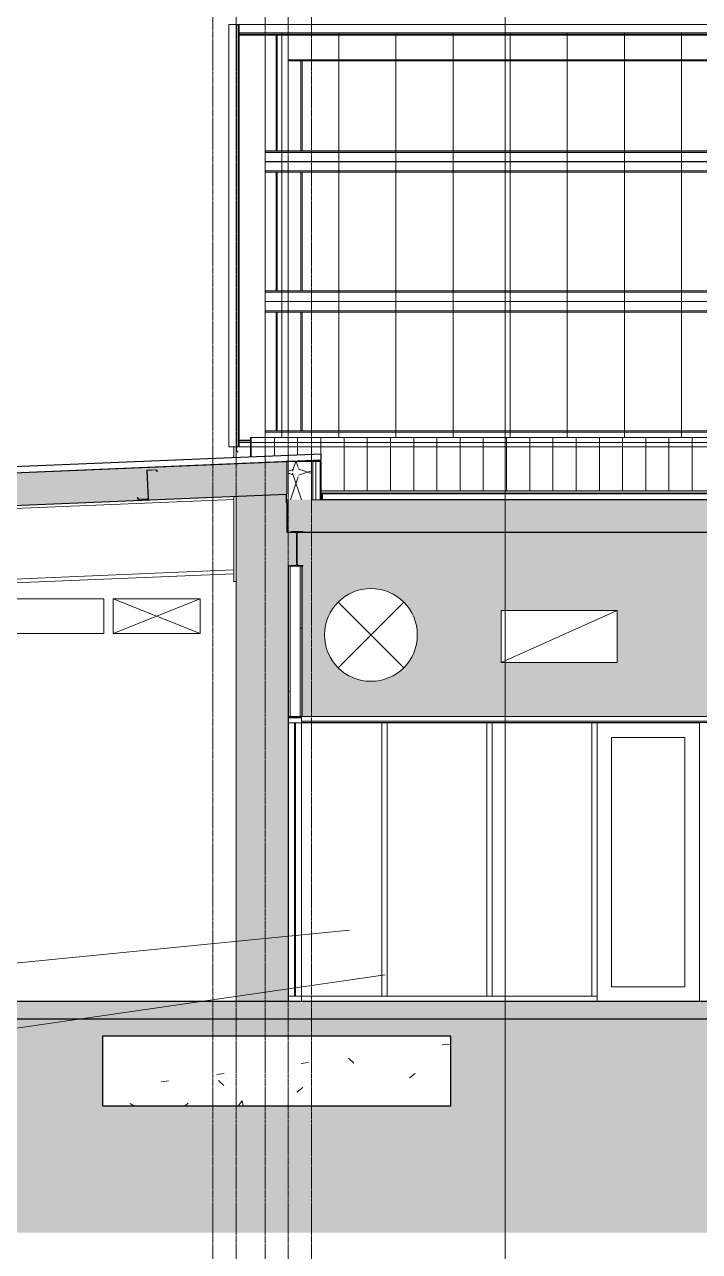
# Model space of a CAD drawing. Header units: inches. Extents: x -23445 to -52, y -314 to 853.
# Drawn here: x -4563 to -4330.3, y -86.2 to 336.8 of the extents above; entities that cross this region are included whole.
import ezdxf

# ---------------------------------------------------------------- set-up
doc = ezdxf.new("R2010")
doc.units = ezdxf.units.IN
doc.header["$MEASUREMENT"] = 0
doc.linetypes.add('Grid Line 1_2_', pattern=[0.875, 0.5, -0.125, 0.125, -0.125])
doc.linetypes.add('Hidden 1_8_', pattern=[0.1875, 0.125, -0.0625])
for name, color, linetype, lineweight in [('A-ANNO-IDEN', 131, 'Continuous', 9), ('A-CLNG', 13, 'Continuous', 9), ('A-CLNG-PATT', 13, 'Continuous', 9), ('A-DOOR', 31, 'Continuous', 9), ('A-FLOR', 192, 'Continuous', 9), ('A-FLOR-LEVL', 51, 'Continuous', 9), ('A-FLOR-PATT', 8, 'Continuous', 25), ('A-GLAZ-CURT', 52, 'Continuous', 9), ('A-GLAZ-CWMG', 51, 'Continuous', 9), ('A-ROOF', 132, 'Continuous', 9), ('A-ROOF-PATT', 132, 'Continuous', 9), ('A-WALL', 113, 'Continuous', 9), ('A-WALL-PATT', 111, 'Continuous', 25), ('C-TOPO', 7, 'Continuous', 9), ('G-ANNO-SYMB', 111, 'Continuous', 9), ('I-WALL', 2, 'Continuous', 9), ('M-HVAC-DUCT', 70, 'Continuous', 9), ('M-HVAC-DUCT-ANNO', 70, 'Continuous', 9), ('S-BEAM', 12, 'Continuous', 9), ('S-COLS', 52, 'Continuous', 9), ('S-FNDN', 32, 'Continuous', 9), ('S-GRID', 1, 'Continuous', 9)]:
    doc.layers.add(name, color=color, linetype=linetype, lineweight=lineweight)
pattern_1 = [(50, (-5053.144, 67.247), (55.0854, -4.81984), [5.76, -63.36]), (355, (-5053.144, 67.247), (-10.65569, 57.76853), [4.608, -50.688]), (100.451, (-5048.553, 66.846), (44.42947, 52.94866), [4.895, -53.848]), (46.184, (-5053.144, 82.61), (81.96444, -12.71212), [8.64, -95.04]), (96.636, (-5046.314, 81.55), (71.7815, 74.81238), [7.343, -80.772]), (351.184, (-5053.14, 82.61), (71.78195, 74.81243), [6.912, -76.032]), (21, (-5045.464, 78.767), (45.84207, -30.92146), [5.76, -63.36]), (326, (-5045.464, 78.767), (18.68706, 55.69148), [4.608, -50.688]), (71.451, (-5041.644, 76.19), (64.52891, 24.77011), [4.895, -53.848]), (37.5, (-5053.144, 67.247), (0.933895, 25.566816), [2.534, -47.539, 2.534, -48.922, -50.88]), (37.5, (-5053.144, 67.247), (0.933895, 25.566816), [-101.53, 2.534, -48.346]), (7.5, (-5053.144, 67.247), (20.20404, 30.291303), [2.534, -26.803, 2.534, -46.387, -19.392]), (7.5, (-5053.144, 67.247), (20.20404, 30.291303), [-78.259, 2.534, -16.858]), (327.5, (-5070.27, 67.247), (40.997785, -1.732403), [2.534, -16.666, 2.534, -57.37, -79.488]), (327.5, (-5070.27, 67.247), (40.997785, -1.732403), [-79.104, 2.534, -76.954]), (317.5, (-5077.95, 67.247), (44.788883, 7.68784), [2.534, -22.426, 2.534, -37.248, -56.448]), (317.5, (-5077.95, 67.247), (44.788883, 7.68784), [-64.742, 2.534, -53.914])]
pattern_2 = [(0, (-5053.144, 67.247), (61.44, 15.36), [2.534, -43.546, 2.534, -43.546, -245.76]), (0, (-5053.144, 67.247), (61.44, 15.36), [-92.16, 2.534, -89.626, 2.534, -43.546, -107.52]), (0, (-5053.144, 67.247), (61.44, 15.36), [-230.4, 2.534, -28.186, 2.534, -74.266]), (120, (-5030.104, 74.927), (-44.02215, 45.5286), [2.534, -43.546, 2.534, -43.546, -245.76]), (120, (-5030.104, 74.927), (-44.02215, 45.5286), [-92.16, 2.534, -89.626, 2.534, -43.546, -107.52]), (120, (-5030.104, 74.927), (-44.02215, 45.5286), [-230.4, 2.534, -28.186, 2.534, -74.266]), (240, (-5022.424, 105.647), (-17.41785, -60.8886), [2.534, -43.546, 2.534, -43.546, -245.76]), (240, (-5022.424, 105.647), (-17.41785, -60.8886), [-92.16, 2.534, -89.626, 2.534, -43.546, -107.52]), (240, (-5022.424, 105.647), (-17.41785, -60.8886), [-230.4, 2.534, -28.186, 2.534, -74.266])]
pattern_3 = [(161.57, (-5052.184, 68.207), (-7.6802237, -0.0009796), [0, -54.643, 6.067, 0]), (18.43, (-5054.104, 68.207), (-7.6802237, 0.0009796), [0, -54.643, 6.067, 0]), (108.43, (-5052.184, 68.207), (3.8382953, -19.2013653), [18.211, -42.499]), (71.57, (-5054.104, 68.207), (3.8382953, 19.2013653), [18.211, -42.499])]
pattern_4 = [(45, (-5053.144, 67.247), (-19.00703, 19.00703), []), (45, (-5053.144, 96.047), (-19.00703, 19.00703), [])]

# ---------------------------------------------------------------- blocks, each defined once
blk = doc.blocks.new('Struct_Xcel_Sports Complex_rvt-5-Building Section - East_West looking South _ Fieldhouse')
at = {"layer": 'A-FLOR-PATT', "lineweight": 9}
h = blk.add_hatch(dxfattribs=at)
h.set_pattern_fill('FP_71', style=0, pattern_type=2)
h.set_pattern_definition(pattern_1)
h.paths.add_polyline_path([(24152.19, -6), (26272.89, -6), (26272.89, 0), (22066.14, 0), (22066.14, -6), (23875.71, -6)], flags=0)
at = {"layer": 'S-FNDN'}
h = blk.add_hatch(dxfattribs=at)
h.set_pattern_fill('FP_71', color=256, style=0, pattern_type=2)
h.set_pattern_definition(pattern_1)
h.paths.add_polyline_path([(22735.39, -36), (22855.39, -36), (22855.39, -12), (22735.39, -12)], flags=0)
at = {"layer": 'A-FLOR', "color": 250, "lineweight": 25}
for p, q in [((26272.89, 0), (22066.14, 0)), ((22066.14, -6), (26272.89, -6))]:
    blk.add_line(p, q, dxfattribs=at)
at = {"layer": 'S-FNDN', "color": 250, "lineweight": 25}
for p, q in [((22855.39, -12), (22735.39, -12)), ((22735.39, -12), (22735.39, -36)), ((22855.39, -36), (22855.39, -12)), ((22735.39, -36), (22855.39, -36))]:
    blk.add_line(p, q, dxfattribs=at)
blk = doc.blocks.new('W-Wide Flange - 2_-3_ deep-1401636-Building Section - East_West looking South _ Fieldhouse')
at = {"layer": 'S-BEAM'}
for p, q in [((22084.2, 144.08), (22780.64, 173.1)), ((22085.21, 119.82), (22780.64, 148.79)), ((22085.26, 118.46), (22780.64, 147.43))]:
    blk.add_line(p, q, dxfattribs=at)
blk = doc.blocks.new('Rectangular Mullion - Profile_Polycarbonate_Upper and left-1114459-Building Section - East_West looking South _ Fieldhouse')
at = {"layer": 'A-GLAZ-CWMG'}
for p, q in [((22782.51, 334.01), (22782.51, 336.84)), ((26277.77, 336.84), (22782.51, 336.84)), ((26277.77, 334.01), (22782.51, 334.01)), ((22782.51, 333.22), (22782.51, 333.47)), ((26277.77, 333.47), (22782.51, 333.47)), ((26277.77, 333.22), (22782.51, 333.22))]:
    blk.add_line(p, q, dxfattribs=at)
blk = doc.blocks.new('Rectangular Mullion - Profile_Polycarbonate_Lower-1125103-Building Section - East_West looking South _ Fieldhouse')
at = {"layer": 'A-GLAZ-CWMG'}
for p, q in [((22782.51, 193.27), (22782.51, 193.52)), ((22782.51, 193.52), (22786.39, 193.52)), ((22782.51, 193.27), (22786.39, 193.27)), ((22782.51, 191.28), (22782.51, 192.73)), ((22782.51, 192.73), (26269.02, 192.73)), ((22782.51, 191.28), (26269.02, 191.28))]:
    blk.add_line(p, q, dxfattribs=at)
blk = doc.blocks.new('Rectangular Mullion - Profile_Polycarbonate_Upper and left-1189832-Building Section - East_West looking South _ Fieldhouse')
at = {"layer": 'A-GLAZ-CWMG'}
for p, q in [((22778.89, 336.84), (22781.72, 336.84)), ((22778.89, 336.84), (22778.89, 191.28)), ((22781.72, 336.84), (22782.26, 336.84)), ((22781.72, 336.84), (22781.72, 191.28)), ((22782.26, 336.84), (22782.51, 336.84)), ((22782.26, 336.78), (22782.26, 191.39)), ((22782.51, 334.01), (22782.51, 192.73)), ((22781.72, 191.28), (22778.89, 191.28)), ((22782.26, 191.28), (22781.72, 191.28)), ((22782.51, 191.28), (22782.26, 191.28))]:
    blk.add_line(p, q, dxfattribs=at)
blk = doc.blocks.new('Girt_C - 10_D-1260059-Building Section - East_West looking South _ Fieldhouse')
at = {"layer": 'S-BEAM'}
for p, q in [((22799.39, 96.68), (22799.52, 96.68)), ((22799.52, 96.2), (22799.39, 96.2)), ((22804.02, 96.68), (24241.52, 96.68)), ((24241.52, 96.2), (22804.02, 96.2))]:
    blk.add_line(p, q, dxfattribs=at)
blk = doc.blocks.new('Girt_Z - 10_D-1390501-Building Section - East_West looking South _ Fieldhouse')
at = {"layer": 'S-BEAM'}
h = blk.add_hatch(dxfattribs=at)
h.set_pattern_fill('FP_59', color=256, style=0, pattern_type=2)
h.set_pattern_definition(pattern_4)
h.paths.add_polyline_path([(22747.83, 173.09), (22751.21, 173.23), (22751.02, 173.33), (22747.88, 173.2), (22747.41, 173.72), (22747.33, 173.64)], flags=0)
h.paths.add_polyline_path([(22751.21, 173.23), (22750.8, 183.03), (22750.69, 183.03), (22751.09, 173.41)], flags=0)
h.paths.add_polyline_path([(22754.23, 182.72), (22754.31, 182.79), (22753.8, 183.35), (22750.87, 183.22), (22750.87, 183.12), (22753.76, 183.24)], flags=0)
at = {"layer": 'S-BEAM', "lineweight": 15}
for p, q in [((22750.69, 183.03), (22751.09, 173.41)), ((22751.21, 173.23), (22750.8, 183.03)), ((22753.8, 183.35), (22750.87, 183.22)), ((22750.87, 183.12), (22753.76, 183.24)), ((22753.76, 183.24), (22754.23, 182.72)), ((22754.31, 182.79), (22753.8, 183.35)), ((22754.23, 182.72), (22754.31, 182.79)), ((22747.41, 173.72), (22747.33, 173.64)), ((22747.33, 173.64), (22747.83, 173.09)), ((22747.88, 173.2), (22747.41, 173.72)), ((22747.83, 173.09), (22751.21, 173.23)), ((22751.02, 173.33), (22747.88, 173.2))]:
    blk.add_line(p, q, dxfattribs=at)
for centre, radius, start, end in [((22750.87, 183.04), 0.187, 92.3859, 182.3859), ((22750.87, 183.04), 0.0782, 94.5087, 182.3859), ((22751.01, 173.41), 0.0782, 275.4283, 2.3859)]:
    blk.add_arc(centre, radius, start, end, dxfattribs=at)
blk = doc.blocks.new('W-Wide Flange - W12X22-1533120-Building Section - East_West looking South _ Fieldhouse')
at = {"layer": 'S-BEAM'}
for p, q in [((22799.39, 324.71), (23080.85, 324.71)), ((22799.39, 324.29), (23080.85, 324.29))]:
    blk.add_line(p, q, dxfattribs=at)
blk = doc.blocks.new('W-Wide Flange-Column - B1_H-1528736-Building Section - East_West looking South _ Fieldhouse')
at = {"layer": 'S-COLS', "linetype": 'Hidden 1_8_'}
for p, q in [((22795.23, 293.29), (22795.23, 333.22)), ((22795.55, 333.22), (22795.55, 293.29)), ((22795.23, 245.04), (22795.23, 285.94)), ((22795.55, 285.94), (22795.55, 245.04)), ((22795.23, 196.79), (22795.23, 237.69)), ((22795.55, 237.69), (22795.55, 196.79))]:
    blk.add_line(p, q, dxfattribs=at)
blk = doc.blocks.new('Girt_Z - 10_D-1472864-Building Section - East_West looking South _ Fieldhouse')
at = {"layer": 'S-BEAM'}
for p, q in [((22791.39, 196.71), (22791.39, 196.79)), ((26268.94, 196.79), (22791.39, 196.79)), ((26268.94, 196.71), (22791.39, 196.71)), ((26268.94, 196.26), (22791.39, 196.26))]:
    blk.add_line(p, q, dxfattribs=at)
blk = doc.blocks.new('Girt_Z - 10_D-V204-Building Section - East_West looking South _ Fieldhouse')
at = {"layer": 'S-BEAM'}
for p, q in [((22791.39, 244.96), (22791.39, 245.04)), ((26268.94, 245.04), (22791.39, 245.04)), ((26268.94, 244.96), (22791.39, 244.96)), ((26268.94, 244.51), (22791.39, 244.51)), ((22791.39, 241.3), (22791.39, 241.37)), ((26268.94, 241.37), (22791.39, 241.37)), ((26268.94, 241.3), (22791.39, 241.3)), ((22791.39, 241.24), (22791.39, 241.3)), ((22791.39, 238.17), (26268.94, 238.17)), ((26268.94, 237.69), (22791.39, 237.69))]:
    blk.add_line(p, q, dxfattribs=at)
blk = doc.blocks.new('Girt_Z - 10_D-1241717-Building Section - East_West looking South _ Fieldhouse')
at = {"layer": 'S-BEAM'}
for p, q in [((22791.39, 293.21), (22791.39, 293.29)), ((26273.39, 293.29), (22791.39, 293.29)), ((26273.39, 293.21), (22791.39, 293.21)), ((26273.39, 292.76), (22791.39, 292.76)), ((22791.39, 289.55), (22791.39, 289.62)), ((26273.39, 289.62), (22791.39, 289.62)), ((26273.39, 289.55), (22791.39, 289.55)), ((22791.39, 289.49), (22791.39, 289.55)), ((22791.39, 286.42), (26273.39, 286.42)), ((26273.39, 285.94), (22791.39, 285.94))]:
    blk.add_line(p, q, dxfattribs=at)
blk = doc.blocks.new('Girt_Z - 10_D-1255199-Building Section - East_West looking South _ Fieldhouse')
at = {"layer": 'S-BEAM'}
for p, q in [((22781.39, 191.28), (22781.39, 189.92)), ((22781.5, 189.97), (22781.5, 191.28)), ((22781.39, 189.92), (22781.96, 189.44)), ((22782.03, 189.52), (22781.5, 189.97)), ((22781.96, 189.44), (22782.03, 189.52))]:
    blk.add_line(p, q, dxfattribs=at)
blk = doc.blocks.new('W-Wide Flange - W12X16-1341241-Building Section - East_West looking South _ Fieldhouse')
at = {"layer": 'S-BEAM'}
h = blk.add_hatch(dxfattribs=at)
h.set_pattern_fill('FP_59', color=256, style=0, pattern_type=2)
h.set_pattern_definition(pattern_4)
h.paths.add_polyline_path([(22804.39, 150.03), (22804.37, 150.29), (22800.4, 150.29), (22800.4, 150.03), (22804.37, 150.03)], flags=0)
h.paths.add_polyline_path([(22801.85, 150.31), (22802.81, 150.35), (22802.27, 150.72), (22802.07, 150.41), (22801.97, 150.35)], flags=0)
h.paths.add_polyline_path([(22802.5, 150.84), (22802.5, 161.22), (22802.28, 161.22), (22802.28, 150.84)], flags=0)
h.paths.add_polyline_path([(22802.27, 161.35), (22802.62, 161.57), (22802.93, 161.76), (22801.97, 161.72), (22802.23, 161.46)], flags=0)
h.paths.add_polyline_path([(22804.39, 161.77), (22804.37, 162.04), (22800.4, 162.04), (22800.4, 161.77), (22804.37, 161.77)], flags=0)
at = {"layer": 'S-BEAM', "lineweight": 15}
for p, q in [((22804.39, 162.04), (22800.4, 162.04)), ((22800.4, 162.04), (22800.4, 161.77)), ((22800.4, 161.77), (22801.73, 161.77)), ((22802.28, 161.22), (22802.28, 150.84)), ((22802.5, 150.84), (22802.5, 161.22)), ((22803.05, 161.77), (22804.39, 161.77)), ((22804.39, 161.77), (22804.39, 162.04)), ((22801.73, 150.29), (22800.4, 150.29)), ((22800.4, 150.29), (22800.4, 150.03)), ((22800.4, 150.03), (22804.39, 150.03)), ((22804.39, 150.29), (22803.05, 150.29)), ((22804.39, 150.03), (22804.39, 150.29))]:
    blk.add_line(p, q, dxfattribs=at)
at = {"layer": 'S-BEAM'}
for p, q in [((22800.4, 150.46), (22800.4, 150.29)), ((22804.39, 150.29), (22804.39, 150.46))]:
    blk.add_line(p, q, dxfattribs=at)
at = {"layer": 'S-BEAM', "lineweight": 15, "flags": 128}
for points in [[(22801.73, 161.77), (22801.85, 161.76), (22801.97, 161.72), (22802.07, 161.65), (22802.16, 161.57), (22802.23, 161.46), (22802.27, 161.35), (22802.28, 161.22)], [(22802.5, 161.22), (22802.51, 161.35), (22802.55, 161.46), (22802.62, 161.57), (22802.71, 161.65), (22802.81, 161.72), (22802.93, 161.76), (22803.05, 161.77)], [(22802.28, 150.84), (22802.27, 150.72), (22802.23, 150.6), (22802.16, 150.5), (22802.07, 150.41), (22801.97, 150.35), (22801.85, 150.31), (22801.73, 150.29)], [(22803.05, 150.29), (22802.93, 150.31), (22802.81, 150.35), (22802.71, 150.41), (22802.62, 150.5), (22802.55, 150.6), (22802.51, 150.72), (22802.5, 150.84)]]:
    blk.add_lwpolyline(points, dxfattribs=at)
blk = doc.blocks.new('Door_Single_Storefront - one-1371406-Building Section - East_West looking South _ Fieldhouse')
at = {"layer": 'A-DOOR'}
for p, q in [((24099.14, 96), (24063.83, 96)), ((24099.14, 0), (24099.14, 96)), ((24068.83, 5), (24068.83, 91)), ((24068.83, 91), (24094.14, 91)), ((24094.14, 91), (24094.14, 5)), ((24094.14, 5), (24068.83, 5))]:
    blk.add_line(p, q, dxfattribs=at)
blk = doc.blocks.new('System Panel - Interior Glazing-1220293-Building Section - East_West looking South _ Fieldhouse')
at = {"layer": 'A-GLAZ-CURT'}
blk.add_line((24604.89, 96), (24570.45, 96), dxfattribs=at)
blk = doc.blocks.new('System Panel - Interior Glazing-1316041-Building Section - East_West looking South _ Fieldhouse')
at = {"layer": 'A-GLAZ-CURT'}
blk.add_line((22831.7, 96), (22804.02, 96), dxfattribs=at)
blk = doc.blocks.new('Rectangular Mullion - Interior 1_75_ x 4_5_-V208-Building Section - East_West looking South _ Fieldhouse')
at = {"layer": 'A-GLAZ-CWMG'}
for p, q in [((24026.77, 1.75), (24063.83, 1.75)), ((24063.83, 1.75), (24063.83, 0))]:
    blk.add_line(p, q, dxfattribs=at)
blk = doc.blocks.new('Rectangular Mullion - Interior 1_75_ x 4_5_-1179494-Building Section - East_West looking South _ Fieldhouse')
at = {"layer": 'A-GLAZ-CWMG'}
blk.add_line((24569.58, 1.75), (24605.77, 1.75), dxfattribs=at)
blk = doc.blocks.new('Rectangular Mullion - Interior 1_75_ x 4_5_-1316040-Building Section - East_West looking South _ Fieldhouse')
at = {"layer": 'A-GLAZ-CWMG'}
blk.add_line((22804.02, 1.75), (22832.58, 1.75), dxfattribs=at)
blk = doc.blocks.new('Rectangular Mullion - Interior 1_75_ x 4_5_-1220290-Building Section - East_West looking South _ Fieldhouse')
at = {"layer": 'A-GLAZ-CWMG'}
for p, q in [((24604.89, 96), (24606.64, 96)), ((24604.89, 96), (24604.89, 1.75)), ((24606.64, 96), (24606.64, 1.75)), ((24606.64, 1.75), (24604.89, 1.75))]:
    blk.add_line(p, q, dxfattribs=at)
blk = doc.blocks.new('System Panel - Interior Glazing-1316223-Building Section - East_West looking South _ Fieldhouse')
at = {"layer": 'A-GLAZ-CURT'}
for p, q in [((22801.58, 96), (22801.58, 1.75)), ((22801.95, 96), (22801.58, 96)), ((22801.95, 1.75), (22801.95, 96)), ((22801.58, 1.75), (22801.95, 1.75))]:
    blk.add_line(p, q, dxfattribs=at)
blk = doc.blocks.new('Rectangular Mullion - Interior 1_75_ x 4_5_-1316220-Building Section - East_West looking South _ Fieldhouse')
at = {"layer": 'A-GLAZ-CWMG', "lineweight": 13}
for p, q in [((22799.52, 1.75), (22799.52, 0)), ((22804.02, 1.75), (22799.52, 1.75)), ((22799.52, 0), (22804.02, 0)), ((22804.02, 0), (22804.02, 1.75))]:
    blk.add_line(p, q, dxfattribs=at)
blk = doc.blocks.new('Rectangular Mullion - Interior 1_75_ x 4_5_-1220308-Building Section - East_West looking South _ Fieldhouse')
at = {"layer": 'A-GLAZ-CWMG'}
for p, q in [((22799.52, 1.75), (22799.52, 96)), ((22804.02, 1.75), (22804.02, 96))]:
    blk.add_line(p, q, dxfattribs=at)
blk = doc.blocks.new('Rectangular Mullion - Interior 1_75_ x 4_5_-1316222-Building Section - East_West looking South _ Fieldhouse')
at = {"layer": 'A-GLAZ-CWMG', "lineweight": 13}
for p, q in [((22799.52, 97.75), (22799.52, 96)), ((22804.02, 97.75), (22799.52, 97.75)), ((22804.02, 96), (22804.02, 97.75)), ((22799.52, 96), (22804.02, 96))]:
    blk.add_line(p, q, dxfattribs=at)
blk = doc.blocks.new('Rectangular Elbow - Radius - 1 W-V211-Building Section - East_West looking South _ Fieldhouse')
at = {"layer": 'M-HVAC-DUCT'}
for p, q in [((22690.77, 126.82), (22690.77, 138.82)), ((22735.77, 138.82), (22690.77, 138.82)), ((22735.77, 126.82), (22735.77, 138.82)), ((22735.77, 138.82), (22735.77, 126.82)), ((22735.77, 126.82), (22690.77, 126.82))]:
    blk.add_line(p, q, dxfattribs=at)

msp = doc.modelspace()

# ---------------------------------------------------------------- hatches: boundary and pattern name
at = {"layer": 'A-CLNG-PATT'}
h = msp.add_hatch(dxfattribs=at)
h.set_pattern_fill('FP_66', color=256, style=0, pattern_type=2)
h.set_pattern_definition(pattern_3)
h.paths.add_polyline_path([(-5209.8283, 144.24209), (-4472.55768, 174.9617), (-4472.55768, 186.09635), (-5209.8283, 155.37674), (-5209.8283, 154.64592)], flags=0)
h = msp.add_hatch(dxfattribs=at)
h.set_pattern_fill('FP_66', color=256, style=0, pattern_type=2)
h.set_pattern_definition(pattern_3)
h.paths.add_polyline_path([(-1080.26715, 161.85007), (-1002.30768, 161.85007), (-1002.30768, 172.98472), (-4472.55768, 172.98472), (-4472.55768, 161.85007), (-1114.8264, 161.85007)], flags=0)
at = {"layer": 'A-CLNG-PATT', "lineweight": 5}
msp.add_hatch(color=256, dxfattribs=at).paths.add_polyline_path([(-1218.50415, 172.98472), (-4460.30768, 173.04722), (-4460.30768, 173.15364), (-4460.74518, 173.15364), (-4460.74518, 172.98472), (-1253.0634, 172.98472)], flags=0)
at = {"layer": 'A-ROOF-PATT'}
h = msp.add_hatch(dxfattribs=at)
h.set_pattern_fill('FP_63', color=256, style=0, pattern_type=2)
h.set_pattern_definition([(90, (-27271.149, 1105.644), (-16.082, 1e-15), [])])
h.paths.add_polyline_path([(-1002.30768, 175.04895), (-1002.30768, 175.21788), (-4460.30768, 175.21788), (-4460.30768, 175.04895), (-1011.14865, 175.04895)], flags=0)
at = {"layer": 'A-WALL-PATT', "lineweight": 9}
h = msp.add_hatch(dxfattribs=at)
h.set_pattern_fill('FP_67', color=256, style=0, pattern_type=2)
h.set_pattern_definition([(90, (-990.058, 0), (-19.685, 1e-15), [])])
h.paths.add_polyline_path([(-4488.93668, 191.33984), (-4488.93668, 192.73334), (-4485.05868, 192.73334), (-4485.05868, 194.5), (-1002.30768, 194.5), (-1002.30768, 241.75), (-1001.64168, 241.75), (-1001.64168, 245.79269), (-998.80768, 245.79269), (-998.73931, 245.00469), (-993.67968, 245.00469), (-993.67968, 243.61119), (-992.89168, 243.61119), (-992.89168, 336.77876), (-993.67968, 336.77876), (-993.67968, 334.00726), (-4488.93668, 334.00726), (-4488.93668, 336.77876), (-4489.72468, 336.70485), (-4489.72468, 191.33984)], flags=0)
h = msp.add_hatch(dxfattribs=at)
h.set_pattern_fill('FP_72', color=256, style=0, pattern_type=2)
h.set_pattern_definition([(90, (-996.817, 0), (-8, 5e-16), [])])
h.paths.add_polyline_path([(-4472.80768, 186.21614), (-4485.05868, 185.70568), (-4485.05868, 185.57548), (-4472.80768, 186.09635)], flags=0)
h.paths.add_polyline_path([(-2739.11115, 176), (-1002.30768, 176), (-1002.30768, 194.5), (-4485.05868, 194.5), (-4485.05868, 187.70742), (-4460.74518, 188.72048), (-4460.74518, 186.71875), (-4472.05768, 186.21614), (-4460.74518, 186.21614), (-4460.74518, 176), (-2773.6704, 176)], flags=0)
h = msp.add_hatch(dxfattribs=at)
h.set_pattern_fill('FP_66', color=256, style=0, pattern_type=2)
h.set_pattern_definition(pattern_3)
h.paths.add_polyline_path([(-4464.05768, 172.98472), (-4464.05768, 186.21614), (-4472.05768, 186.21614), (-4472.05768, 172.98472), (-4467.07365, 172.98472)], flags=0)
h = msp.add_hatch(dxfattribs=at)
h.set_pattern_fill('FP_62', color=256, style=0, pattern_type=2)
h.set_pattern_definition([(90, (-2014.43, 1159.75), (-193, -193), [48, -145]), (180, (-2014.43, 1159.75), (-2e-14, -193), [96.25, -96.75]), (270, (-2110.68, 1207.75), (-193, -193), [48, -145]), (180, (-2014.43, 1207.75), (-2e-14, -193), [96.25, -96.75]), (270, (-2110.93, 1207.75), (-193, -193), [48, -145]), (180, (-2110.93, 1207.75), (-2e-14, -193), [96.25, -96.75]), (90, (-2207.18, 1159.75), (-193, -193), [48, -145]), (180, (-2110.93, 1159.75), (-2e-14, -193), [96.25, -96.75]), (90, (-2062.43, 1208), (-193, -193), [48, -145]), (180, (-2014.18, 1208), (-2e-14, -193), [48.25, -144.75]), (180, (-2014.18, 1256), (-2e-14, -193), [48.25, -144.75]), (90, (-2158.93, 1208), (-193, -193), [48, -145]), (180, (-2062.68, 1208), (-2e-14, -193), [96.25, -96.75]), (270, (-2062.68, 1256), (-193, -193), [48, -145]), (180, (-2062.68, 1256), (-2e-14, -193), [96.25, -96.75]), (180, (-2159.18, 1208), (-2e-14, -193), [48, -145]), (270, (-2159.18, 1256), (-193, -193), [48, -145]), (180, (-2159.18, 1256), (-2e-14, -193), [48, -145]), (90, (-2014.43, 1256.25), (-193, -193), [48, -145]), (180, (-2014.43, 1256.25), (-2e-14, -193), [96.25, -96.75]), (270, (-2110.68, 1304.25), (-193, -193), [48, -145]), (180, (-2014.43, 1304.25), (-2e-14, -193), [96.25, -96.75]), (270, (-2110.93, 1304.25), (-193, -193), [48, -145]), (180, (-2110.93, 1304.25), (-2e-14, -193), [96.25, -96.75]), (270, (-2207.18, 1304.25), (-193, -193), [48, -145]), (180, (-2110.93, 1256.25), (-2e-14, -193), [96.25, -96.75]), (90, (-2062.43, 1304.5), (-193, -193), [48, -145]), (180, (-2014.18, 1304.5), (-2e-14, -193), [48.25, -144.75]), (180, (-2014.18, 1352.5), (-2e-14, -193), [48.25, -144.75]), (90, (-2158.93, 1304.5), (-193, -193), [48, -145]), (180, (-2062.68, 1304.5), (-2e-14, -193), [96.25, -96.75]), (270, (-2062.68, 1352.5), (-193, -193), [48, -145]), (180, (-2062.68, 1352.5), (-2e-14, -193), [96.25, -96.75]), (180, (-2159.18, 1304.5), (-2e-14, -193), [48, -145]), (270, (-2159.18, 1352.5), (-193, -193), [48, -145]), (180, (-2159.18, 1352.5), (-2e-14, -193), [48, -145])])
h.paths.add_polyline_path([(-4490.05868, 0), (-4472.05768, 0), (-4472.05768, 150.19619), (-4471.05268, 150.19619), (-4471.05268, 150.46142), (-4469.46773, 150.52092), (-4469.2219, 150.77437), (-4469.16768, 150.71301), (-4468.89449, 150.62326), (-4468.81704, 150.65519), (-4468.52745, 150.4765), (-4467.93268, 150.46142), (-4467.06268, 150.46142), (-4467.07365, 150.02726), (-4467.30768, 150.02726), (-4467.30768, 98.25), (-3029.93268, 98.25), (-3029.93268, 147.02466), (-3030.55768, 147.02466), (-3030.55768, 148.55476), (-3029.93268, 148.55476), (-3029.93268, 160.67649), (-3030.55768, 160.67649), (-3030.55768, 161.85007), (-3314.05768, 161.85007), (-3314.05768, 160.67649), (-3315.99073, 160.65416), (-3316.34759, 160.48216), (-3316.59454, 160.17221), (-3316.68268, 159.78572), (-3316.60072, 149.0784), (-3316.4704, 148.86986), (-3316.13644, 148.62723), (-3315.79268, 148.55476), (-3314.05768, 148.55476), (-3314.05768, 147.02466), (-3320.05768, 147.02466), (-3320.05768, 148.55476), (-3317.97859, 148.62737), (-3317.74751, 148.76723), (-3317.50506, 149.10156), (-3317.43268, 149.30858), (-3317.46069, 160.00023), (-3317.62685, 160.34111), (-3317.93653, 160.58828), (-3318.32268, 160.67649), (-3320.05768, 160.67649), (-3320.05768, 161.85007), (-3603.55768, 161.85007), (-3603.55768, 160.67649), (-3605.49073, 160.65416), (-3605.84759, 160.48216), (-3606.09454, 160.17221), (-3606.18268, 159.78572), (-3606.10072, 149.0784), (-3605.9704, 148.86986), (-3605.63644, 148.62723), (-3605.29268, 148.55476), (-3603.55768, 148.55476), (-3603.55768, 147.02466), (-3609.55768, 147.02466), (-3609.55768, 148.55476), (-3607.47893, 148.62723), (-3607.24751, 148.76723), (-3607.00506, 149.10156), (-3606.93268, 149.30858), (-3606.96069, 160.00023), (-3607.12685, 160.34111), (-3607.43653, 160.58828), (-3607.82268, 160.67649), (-3609.55768, 160.67649), (-3609.55768, 161.85007), (-3893.05768, 161.85007), (-3893.05768, 160.67649), (-3894.99073, 160.65416), (-3895.34759, 160.48216), (-3895.59454, 160.17221), (-3895.68268, 159.78572), (-3895.60072, 149.0784), (-3895.4704, 148.86986), (-3895.13644, 148.62723), (-3894.79268, 148.55476), (-3893.05768, 148.55476), (-3893.05768, 147.02466), (-3899.05768, 147.02466), (-3899.05768, 148.55476), (-3896.97893, 148.62723), (-3896.74751, 148.76723), (-3896.50506, 149.10156), (-3896.43268, 149.30858), (-3896.46069, 160.00023), (-3896.62685, 160.34111), (-3896.93653, 160.58828), (-3897.32268, 160.67649), (-3899.05768, 160.67649), (-3899.05768, 161.85007), (-4182.55768, 161.85007), (-4182.55768, 160.67649), (-4184.49073, 160.65416), (-4184.84759, 160.48216), (-4185.09454, 160.17221), (-4185.18268, 159.78572), (-4185.10072, 149.0784), (-4184.9704, 148.86986), (-4184.63644, 148.62723), (-4184.29268, 148.55476), (-4182.55768, 148.55476), (-4182.55768, 147.02466), (-4188.55768, 147.02466), (-4188.55768, 148.55476), (-4186.47893, 148.62723), (-4186.24751, 148.76723), (-4186.00506, 149.10156), (-4185.93268, 149.30858), (-4185.96069, 160.00023), (-4186.12685, 160.34111), (-4186.43653, 160.58828), (-4186.82268, 160.67649), (-4188.55768, 160.67649), (-4188.55768, 161.85007), (-4472.55768, 161.85007), (-4472.55768, 172.04635), (-4472.80768, 172.04635), (-4472.80768, 174.95128), (-4490.05868, 174.17642), (-4490.05868, 76.52392)], flags=0)
h.paths.add_polyline_path([(-2635.43268, 0), (-2428.55768, 0), (-2428.55768, 98.25), (-2351.93268, 98.25), (-2351.93268, 0), (-2306.18268, 0), (-2306.18268, 108), (-2635.43268, 108), (-2635.43268, 2.76923)], flags=0)
h.paths.add_polyline_path([(-2301.43268, 0), (-2163.30768, 0), (-2163.30768, 161.85007), (-2301.43268, 161.85007), (-2301.43268, 24.90151)], flags=0)
h.paths.add_polyline_path([(-2158.55768, 0), (-2152.68268, 0), (-2152.68268, 98.25), (-2110.68268, 98.25), (-2110.68268, 0), (-2102.68268, 0), (-2102.68268, 86), (-2101.68268, 86), (-2101.68268, 161.85007), (-2156.05768, 161.85007), (-2156.05768, 160.67649), (-2157.99073, 160.65416), (-2158.34759, 160.48216), (-2158.55768, 160.17221), (-2158.4704, 148.86986), (-2158.13644, 148.62723), (-2157.79268, 148.55476), (-2156.05768, 148.55476), (-2156.05768, 147.02466), (-2158.55768, 147.02466), (-2158.55768, 76.52392)], flags=0)
h.paths.add_polyline_path([(-1963.68268, 0), (-1887.30768, 0), (-1887.30768, 96), (-1883.18268, 96), (-1883.18268, 0), (-1789.18268, 0), (-1789.18268, 98.25), (-1708.68268, 98.25), (-1708.68268, 0), (-1615.93268, 0), (-1615.93268, 96), (-1611.18268, 96), (-1611.18268, 16), (-1597.80768, 16), (-1597.80768, 15), (-1611.18268, 15), (-1611.18268, 0), (-1534.18268, 0), (-1534.18268, 161.85007), (-1577.05768, 161.85007), (-1577.05768, 160.67649), (-1578.99073, 160.65416), (-1579.34759, 160.48216), (-1579.59454, 160.17221), (-1579.68268, 159.78572), (-1579.60072, 149.0784), (-1579.4704, 148.86986), (-1579.13644, 148.62723), (-1578.79268, 148.55476), (-1577.05768, 148.55476), (-1577.05768, 147.02466), (-1583.05768, 147.02466), (-1583.05768, 148.55476), (-1580.97893, 148.62723), (-1580.74751, 148.76723), (-1580.50506, 149.10156), (-1580.43268, 149.30858), (-1580.46069, 160.00023), (-1580.62685, 160.34111), (-1580.93653, 160.58828), (-1581.37628, 160.67649), (-1583.05768, 160.67649), (-1583.05768, 161.85007), (-1866.55768, 161.85007), (-1866.55768, 160.67649), (-1868.49073, 160.65416), (-1868.84759, 160.48216), (-1869.09454, 160.17221), (-1869.18268, 159.78572), (-1869.10072, 149.0784), (-1868.9704, 148.86986), (-1868.63644, 148.62723), (-1868.29268, 148.55476), (-1866.55768, 148.55476), (-1866.55768, 147.02466), (-1872.55768, 147.02466), (-1872.55768, 148.55476), (-1870.47893, 148.62723), (-1870.24751, 148.76723), (-1870.00506, 149.10156), (-1869.93268, 149.30858), (-1869.96069, 160.00023), (-1870.12685, 160.34111), (-1870.43653, 160.58828), (-1870.82268, 160.67649), (-1872.55768, 160.67649), (-1872.55768, 161.85007), (-1963.68268, 161.85007), (-1963.68268, 1)], flags=0)
h.paths.add_polyline_path([(-1950.05768, 0.25), (-1950.80768, 0.25), (-1950.80768, 72.25), (-1902.80768, 72.25), (-1902.80768, 0.25), (-1913.31319, 0.25)], flags=0)
h.paths.add_polyline_path([(-1547.99518, 0.25), (-1595.99518, 0.25), (-1595.99518, 72.25), (-1547.99518, 72.25), (-1547.99518, 1)], flags=0)
h.paths.add_polyline_path([(-1977.1197, 6), (-1968.43268, 6), (-1968.43268, 161.85007), (-2096.93268, 161.85007), (-2096.93268, 86), (-2095.93268, 86), (-2095.93268, 6), (-1986.11719, 6)], flags=0)
h.paths.add_polyline_path([(-1887.93268, 15), (-1901.93268, 15), (-1901.93268, 16), (-1887.93268, 16)], flags=0)
h.paths.add_polyline_path([(-2981.0259, 98.25), (-2641.43268, 98.25), (-2641.43268, 161.85007), (-2735.05768, 161.85007), (-2735.05768, 160.67649), (-2736.99073, 160.65416), (-2737.34759, 160.48216), (-2737.59454, 160.17221), (-2737.68268, 159.78572), (-2737.60072, 149.0784), (-2737.4704, 148.86986), (-2737.13644, 148.62723), (-2736.79268, 148.55476), (-2735.05768, 148.55476), (-2735.05768, 147.02466), (-2741.05768, 147.02466), (-2741.05768, 148.55476), (-2738.97893, 148.62723), (-2738.74751, 148.76723), (-2738.50506, 149.10156), (-2738.43268, 149.30858), (-2738.455, 159.98394), (-2738.62685, 160.34111), (-2738.93653, 160.58828), (-2739.32268, 160.67649), (-2741.05768, 160.67649), (-2741.05768, 161.85007), (-3024.55768, 161.84522), (-3024.55768, 160.67649), (-3025.18268, 160.65416), (-3025.18268, 148.55476), (-3024.55768, 148.55476), (-3024.55768, 147.02466), (-3025.18268, 147.02466), (-3025.18268, 98.25)], flags=0)
h.paths.add_polyline_path([(-2307.12053, 110.25), (-2306.18268, 110.25), (-2306.18268, 161.85007), (-2445.55768, 161.85007), (-2445.55768, 160.67649), (-2447.49073, 160.65416), (-2447.84759, 160.48216), (-2448.09454, 160.17221), (-2448.18268, 159.78572), (-2448.10072, 149.0784), (-2447.9704, 148.86986), (-2447.63644, 148.62723), (-2447.29268, 148.55476), (-2445.55768, 148.55476), (-2445.55768, 147.02466), (-2451.55768, 147.02466), (-2451.55768, 148.55476), (-2449.47893, 148.62723), (-2449.24751, 148.76723), (-2449.00506, 149.10156), (-2448.93268, 149.30858), (-2448.96069, 160.00023), (-2449.12685, 160.34111), (-2449.43653, 160.58828), (-2449.82268, 160.67649), (-2451.55768, 160.67649), (-2451.55768, 161.85007), (-2635.43268, 161.85007), (-2635.43268, 110.25), (-2315.76034, 110.25)], flags=0)
h.paths.add_polyline_path([(-4443.55768, 110.37968), (-4446.33605, 110.62275), (-4449.03, 111.3446), (-4451.55768, 112.52327), (-4453.84228, 114.12297), (-4455.81439, 116.09508), (-4457.41409, 118.37968), (-4458.59276, 120.90736), (-4459.31461, 123.60131), (-4459.55768, 126.37968), (-4459.31461, 129.15805), (-4458.59276, 131.852), (-4457.41409, 134.37968), (-4455.81439, 136.66428), (-4453.84228, 138.63639), (-4451.55768, 140.23608), (-4449.03, 141.41476), (-4446.33605, 142.1366), (-4443.55768, 142.37968), (-4440.77931, 142.1366), (-4438.08536, 141.41476), (-4435.55768, 140.23608), (-4433.27308, 138.63639), (-4431.30097, 136.66428), (-4429.70128, 134.37968), (-4428.5226, 131.852), (-4427.80076, 129.15805), (-4427.55768, 126.37968), (-4427.80076, 123.60131), (-4428.5226, 120.90736), (-4429.70128, 118.37968), (-4431.30097, 116.09508), (-4433.27308, 114.12297), (-4435.55768, 112.52327), (-4438.08536, 111.3446), (-4440.77931, 110.62275)], flags=0)
h.paths.add_polyline_path([(-4398.68268, 116.82032), (-4398.68268, 134.82032), (-4358.68268, 134.82032), (-4358.68268, 116.82032), (-4363.3959, 116.82032)], flags=0)
h.paths.add_polyline_path([(-1003.90018, 146.5), (-998.80768, 146.5), (-998.80768, 173.04722), (-1002.30768, 172.98472), (-1002.30768, 162.2066), (-1000.55768, 162.2066), (-1000.55768, 161.70238), (-1005.55768, 161.70238), (-1005.55768, 161.85007), (-1287.55768, 161.85007), (-1287.62265, 160.67649), (-1289.49073, 160.65416), (-1289.84759, 160.48216), (-1290.09454, 160.17221), (-1290.18268, 159.78572), (-1290.10072, 149.0784), (-1289.9704, 148.86986), (-1289.63644, 148.62723), (-1289.29268, 148.55476), (-1287.55768, 148.55476), (-1287.62265, 147.02466), (-1293.55768, 147.02466), (-1293.55768, 148.55476), (-1291.47893, 148.62723), (-1291.24751, 148.76723), (-1291.00506, 149.10156), (-1290.93268, 149.30858), (-1290.96069, 160.00023), (-1291.12685, 160.34111), (-1291.43653, 160.58828), (-1291.82268, 160.67649), (-1293.55768, 160.67649), (-1293.55768, 161.85007), (-1529.43268, 161.85007), (-1529.43268, 146.5), (-1005.55768, 146.5)], flags=0)
h.paths.add_polyline_path([(-1000.55768, 148.32579), (-1005.55768, 148.32579), (-1005.55768, 148.83), (-1003.57088, 148.90933), (-1003.314, 149.12969), (-1003.17268, 149.44609), (-1003.24473, 161.29018), (-1003.44659, 161.54353), (-1003.58453, 161.68413), (-1002.53083, 161.63028), (-1002.78396, 161.42824), (-1002.92444, 161.13628), (-1002.94268, 160.97425), (-1002.86257, 149.22718), (-1002.58566, 148.93523), (-1002.33114, 148.84308), (-1002.21518, 148.83), (-1000.55768, 148.83), (-1000.55768, 148.66108)], flags=0)
h.paths.add_polyline_path([(-4469.16768, 150.84047), (-4469.16768, 161.22447), (-4468.94768, 161.22447), (-4468.94768, 150.84047), (-4469.04273, 150.84047)], flags=0)
h.paths.add_polyline_path([(-4469.18141, 161.34641), (-4469.37382, 161.65289), (-4469.47763, 161.75871), (-4468.63773, 161.71818), (-4469.16768, 161.35193)], flags=0)
h.paths.add_polyline_path([(-4460.30768, 173.15364), (-4460.30768, 175.21788), (-1002.30768, 175.21788), (-1002.30768, 176), (-4460.74518, 176), (-4460.74518, 173.15364), (-4460.56597, 173.15364)], flags=0)
h = msp.add_hatch(dxfattribs=at)
h.set_pattern_fill('FP_60', color=256, style=0, pattern_type=2)
h.set_pattern_definition(pattern_2)
h.paths.add_polyline_path([(-4472.05768, 98.25), (-4471.43268, 98.25), (-4471.43268, 150.02726), (-4472.05768, 150.02726), (-4472.05768, 105.81967)], flags=0)
h = msp.add_hatch(dxfattribs=at)
h.set_pattern_fill('FP_60', color=256, style=0, pattern_type=2)
h.set_pattern_definition(pattern_2)
h.paths.add_polyline_path([(-4467.93268, 98.25), (-4467.30768, 98.25), (-4467.30768, 150.02726), (-4467.93268, 150.02726), (-4467.93268, 105.81967)], flags=0)
at = {"layer": 'C-TOPO'}
h = msp.add_hatch(dxfattribs=at)
h.set_pattern_fill('FP_61', color=256, style=0, pattern_type=2)
h.set_pattern_definition([(0, (-5053.144, 67.247), (48, 48), [48, -48]), (0, (-5053.144, 85.247), (48, 48), [48, -48]), (0, (-5053.144, 103.247), (48, 48), [48, -48]), (90, (-5047.144, 109.247), (-48, 48), [48, -48]), (90, (-5029.144, 109.247), (-48, 48), [48, -48]), (90, (-5011.144, 109.247), (-48, 48), [48, -48])])
h.paths.add_polyline_path([(-4416.05768, -79.72008), (-907.4709, -79.72008), (-907.4709, 0), (-984.55768, 0), (-984.55768, -36), (-963.05768, -36), (-963.05768, -60), (-1047.05768, -60), (-1047.05768, -36), (-998.55768, -36), (-998.55768, -6), (-1534.18268, -6), (-1534.18268, -12), (-1511.05768, -12), (-1511.05768, -36), (-1649.05768, -36), (-1649.05768, -12), (-1615.93268, -12), (-1615.93268, -6), (-1883.18268, -6), (-1883.18268, -12), (-1800.55768, -12), (-1800.55768, -36), (-1938.55768, -36), (-1938.55768, -12), (-1964.30768, -12), (-1964.30768, -6), (-5205.30768, -6), (-5205.30768, -36), (-5136.30768, -36), (-5136.30768, -60), (-5256.30768, -60), (-5256.30768, -36), (-5215.30768, -36), (-5215.30768, 0), (-5288.21268, 0), (-5288.21268, -79.72008), (-4501.6329, -79.72008)], flags=0)
h.paths.add_polyline_path([(-2517.55768, -36), (-2517.55768, -12), (-2379.55768, -12), (-2379.55768, -36), (-2428.0779, -36)], flags=0)
h.paths.add_polyline_path([(-4416.05768, -36), (-4536.05768, -36), (-4536.05768, -12), (-4416.05768, -12)], flags=0)
h.paths.add_polyline_path([(-3675.55768, -36), (-3675.55768, -12), (-3537.55768, -12), (-3537.55768, -36), (-3672.2109, -36)], flags=0)
h.paths.add_polyline_path([(-4254.55768, -36), (-4254.55768, -12), (-4116.55768, -12), (-4116.55768, -36), (-4225.1589, -36)], flags=0)
h.paths.add_polyline_path([(-2090.05768, -36), (-2228.05768, -36), (-2228.05768, -12), (-2090.05768, -12)], flags=0)
h.paths.add_polyline_path([(-1359.55768, -36), (-1359.55768, -12), (-1221.55768, -12), (-1221.55768, -36), (-1347.72109, -36)], flags=0)
h.paths.add_polyline_path([(-3948.6849, -36), (-3965.05768, -36), (-3965.05768, -12), (-3827.05768, -12), (-3827.05768, -36)], flags=0)
h.paths.add_polyline_path([(-3248.05768, -36), (-3386.05768, -36), (-3386.05768, -12), (-3248.05768, -12)], flags=0)
h.paths.add_polyline_path([(-2669.05768, -36), (-2807.05768, -36), (-2807.05768, -12), (-2669.05768, -12)], flags=0)
h.paths.add_polyline_path([(-3096.55768, -36), (-3096.55768, -12), (-2958.55768, -12), (-2958.55768, -36)], flags=0)

# ---------------------------------------------------------------- linework, layer by layer
at = {"layer": 'A-ANNO-IDEN', "color": 153}
for p, q in [((-4450.97351, 24.54243), (-5318.17803, -61.16881)), ((-4438.66787, 9.14021), (-5318.17803, -118.3071))]:
    msp.add_line(p, q, dxfattribs=at)
at = {"layer": 'A-CLNG', "lineweight": 25}
for p, q in [((-4472.80768, 186.08593), (-5209.8283, 155.37674)), ((-5209.8283, 144.24209), (-4472.80768, 174.95128)), ((-4472.55768, 172.04635), (-4472.55768, 161.85007)), ((-1002.30768, 172.98472), (-4460.74518, 172.98472)), ((-4472.55768, 161.85007), (-3029.93268, 161.85007))]:
    msp.add_line(p, q, dxfattribs=at)
at = {"layer": 'A-CLNG'}
msp.add_line((-4460.30768, 173.15364), (-4460.74518, 173.15364), dxfattribs=at)
at = {"layer": 'A-FLOR-LEVL', "linetype": 'Grid Line 1_2_'}
msp.add_line((-5524.48888, 0), (-100.03859, 0), dxfattribs=at)
at = {"layer": 'A-ROOF', "lineweight": 25}
for p, q in [((-4460.74518, 188.72048), (-5276.55768, 154.72829)), ((-5276.55768, 152.72656), (-4460.74518, 186.71875)), ((-4460.74518, 186.71875), (-4460.74518, 188.72048)), ((-998.80768, 175.04895), (-4460.30768, 175.04895)), ((-4460.30768, 175.04895), (-4460.30768, 173.04722)), ((-4460.30768, 173.04722), (-1002.30768, 173.04722))]:
    msp.add_line(p, q, dxfattribs=at)
at = {"layer": 'A-ROOF'}
for q in [(-1002.30768, 175.21788), (-4460.30768, 175.04895)]:
    msp.add_line((-4460.30768, 175.21788), q, dxfattribs=at)
at = {"layer": 'A-WALL'}
for p, q in [((-4489.72468, 336.77876), (-4488.93668, 336.77876)), ((-4480.05868, 333.21926), (-4480.05868, 194.5)), ((-4488.93668, 191.33984), (-4489.72468, 191.33984)), ((-1002.30768, 194.5), (-4485.05868, 194.5)), ((-4485.05868, 194.5), (-4485.05868, 187.70742)), ((-4472.05768, 172.98472), (-4472.05768, 186.21614)), ((-4464.05768, 172.98472), (-4464.05768, 186.21614)), ((-4463.55768, 172.98472), (-4463.55768, 186.21614)), ((-4462.55768, 172.98472), (-4462.55768, 186.21614)), ((-4461.05768, 172.98472), (-4461.05768, 186.21614)), ((-4485.05868, 185.70568), (-4485.05868, 185.57548)), ((-4472.80768, 186.08593), (-4472.55768, 186.09635)), ((-4472.55768, 186.09635), (-4472.55768, 174.9617)), ((-4472.55768, 174.9617), (-4472.80768, 174.95128)), ((-4460.74518, 176), (-1002.30768, 176)), ((-4472.55768, 172.04635), (-4472.55768, 172.98472)), ((-4472.55768, 172.98472), (-4472.05768, 172.98472)), ((-4464.05768, 172.98472), (-4460.74518, 172.98472)), ((-4471.43268, 98.25), (-4471.43268, 150.02726)), ((-4467.93268, 98.25), (-4467.93268, 150.02726))]:
    msp.add_line(p, q, dxfattribs=at)
at = {"layer": 'A-WALL', "lineweight": 25}
for p, q in [((-4472.80768, 186.21614), (-4472.80768, 186.08593)), ((-4460.74518, 186.21614), (-4472.80768, 186.21614)), ((-4460.74518, 172.98472), (-4460.74518, 186.21614)), ((-4472.80768, 174.95128), (-4472.80768, 172.04635)), ((-4472.80768, 172.04635), (-4472.55768, 172.04635))]:
    msp.add_line(p, q, dxfattribs=at)
at = {"layer": 'G-ANNO-SYMB'}
msp.add_line((-4397.29231, -198.02502), (-4397.29231, 495.06394), dxfattribs=at)
at = {"layer": 'I-WALL'}
for p, q in [((-4490.80868, 187.46784), (-4490.80868, 191.27734)), ((-4490.80868, 185.33589), (-4490.80868, 185.4661)), ((-4490.80868, 144.75), (-4490.80868, 174.17642)), ((-4490.05868, 174.17642), (-4490.05868, 0)), ((-4472.05768, 150.02726), (-4472.05768, 150.22744)), ((-4490.05868, 144.75), (-4490.80868, 144.75)), ((-4472.05768, 0), (-4472.05768, 98.25)), ((-4467.30768, 98.25), (-3029.93268, 98.25))]:
    msp.add_line(p, q, dxfattribs=at)
at = {"layer": 'I-WALL', "lineweight": 25}
for p, q in [((-4472.05768, 150.02726), (-4472.05768, 98.25)), ((-4467.30768, 150.02726), (-4472.05768, 150.02726)), ((-4467.30768, 98.25), (-4467.30768, 150.02726)), ((-4472.05768, 98.25), (-4467.30768, 98.25))]:
    msp.add_line(p, q, dxfattribs=at)
at = {"layer": 'M-HVAC-DUCT-ANNO'}
for p, q in [((-4532.43268, 138.82032), (-4502.43268, 126.82032)), ((-4502.43268, 138.82032), (-4532.43268, 126.82032)), ((-4532.43268, 138.82032), (-4532.43268, 126.82032)), ((-4502.43268, 138.82032), (-4532.43268, 138.82032)), ((-4502.43268, 126.82032), (-4502.43268, 138.82032)), ((-4454.87139, 137.69339), (-4432.24397, 115.06597)), ((-4432.24397, 137.69339), (-4454.87139, 115.06597)), ((-4358.68268, 134.82032), (-4398.68268, 116.82032)), ((-4398.68268, 134.82032), (-4398.68268, 116.82032)), ((-4358.68268, 134.82032), (-4398.68268, 134.82032)), ((-4358.68268, 116.82032), (-4358.68268, 134.82032)), ((-4532.43268, 126.82032), (-4502.43268, 126.82032)), ((-4398.68268, 116.82032), (-4358.68268, 116.82032))]:
    msp.add_line(p, q, dxfattribs=at)
for start, end in [(0, 180), (180, 360)]:
    msp.add_arc((-4443.55768, 126.37968), 16, start, end, dxfattribs=at)
at = {"layer": 'S-COLS'}
for p, q in [((-4472.05768, 333.21926), (-4472.05768, 293.29459)), ((-4467.74128, 324.28658), (-4467.74128, 293.29459)), ((-4467.30768, 324.28658), (-4467.30768, 293.29459)), ((-4472.05768, 285.93978), (-4472.05768, 245.04459)), ((-4467.74128, 285.93978), (-4467.74128, 245.04459)), ((-4467.30768, 285.93978), (-4467.30768, 245.04459)), ((-4472.05768, 237.68978), (-4472.05768, 196.79459)), ((-4467.74128, 237.68978), (-4467.74128, 196.79459)), ((-4467.30768, 237.68978), (-4467.30768, 196.79459)), ((-4467.30768, 96.19668), (-4467.30768, 96.05442))]:
    msp.add_line(p, q, dxfattribs=at)
at = {"layer": 'S-GRID', "linetype": 'Grid Line 1_2_'}
for p, q in [((-4498.05768, -273.16081), (-4498.05768, 671.89181)), ((-4490.05768, -273.16081), (-4490.05768, 671.89181)), ((-4490.05768, -273.16081), (-4490.05768, 671.89181)), ((-4480.05768, -273.16081), (-4480.05768, 671.89181)), ((-4472.05768, -273.16081), (-4472.05768, 671.89181)), ((-4472.05768, -273.16081), (-4472.05768, 671.89181)), ((-4464.05768, -273.16081), (-4464.05768, 671.89181))]:
    msp.add_line(p, q, dxfattribs=at)

# ---------------------------------------------------------------- block references
at = {"color": 170, "lineweight": 5}
msp.add_blockref('Struct_Xcel_Sports Complex_rvt-5-Building Section - East_West looking South _ Fieldhouse', (-27271.44791, 0), dxfattribs=at)
at = {"layer": 'A-DOOR'}
msp.add_blockref('Door_Single_Storefront - one-1371406-Building Section - East_West looking South _ Fieldhouse', (-28429.44791, 0), dxfattribs=at)
at = {"layer": 'A-GLAZ-CURT'}
for name, p in [('System Panel - Interior Glazing-1316223-Building Section - East_West looking South _ Fieldhouse', (-27271.44791, 0)), ('System Panel - Interior Glazing-1316041-Building Section - East_West looking South _ Fieldhouse', (-27271.44791, 0)), ('System Panel - Interior Glazing-1220293-Building Section - East_West looking South _ Fieldhouse', (-29008.44791, 0)), ('System Panel - Interior Glazing-1220293-Building Section - East_West looking South _ Fieldhouse', (-28972.26041, 0))]:
    msp.add_blockref(name, p, dxfattribs=at)
at = {"layer": 'A-GLAZ-CWMG'}
for name, p in [('Rectangular Mullion - Profile_Polycarbonate_Upper and left-1189832-Building Section - East_West looking South _ Fieldhouse', (-27271.44791, 0)), ('Rectangular Mullion - Profile_Polycarbonate_Upper and left-1114459-Building Section - East_West looking South _ Fieldhouse', (-27271.44791, 0)), ('Rectangular Mullion - Profile_Polycarbonate_Lower-1125103-Building Section - East_West looking South _ Fieldhouse', (-27271.44791, 0)), ('Rectangular Mullion - Interior 1_75_ x 4_5_-1316222-Building Section - East_West looking South _ Fieldhouse', (-27271.44791, 0)), ('Rectangular Mullion - Interior 1_75_ x 4_5_-1220308-Building Section - East_West looking South _ Fieldhouse', (-27271.44791, 0)), ('Rectangular Mullion - Interior 1_75_ x 4_5_-1220290-Building Section - East_West looking South _ Fieldhouse', (-29044.63541, 0)), ('Rectangular Mullion - Interior 1_75_ x 4_5_-1220290-Building Section - East_West looking South _ Fieldhouse', (-29008.44791, 0)), ('Rectangular Mullion - Interior 1_75_ x 4_5_-1220290-Building Section - East_West looking South _ Fieldhouse', (-28972.26041, 0)), ('Rectangular Mullion - Interior 1_75_ x 4_5_-1316220-Building Section - East_West looking South _ Fieldhouse', (-27271.44791, 0)), ('Rectangular Mullion - Interior 1_75_ x 4_5_-1316040-Building Section - East_West looking South _ Fieldhouse', (-27271.44791, 0)), ('Rectangular Mullion - Interior 1_75_ x 4_5_-1179494-Building Section - East_West looking South _ Fieldhouse', (-29008.44791, 0)), ('Rectangular Mullion - Interior 1_75_ x 4_5_-V208-Building Section - East_West looking South _ Fieldhouse', (-28429.44791, 0))]:
    msp.add_blockref(name, p, dxfattribs=at)
at = {"layer": 'M-HVAC-DUCT'}
msp.add_blockref('Rectangular Elbow - Radius - 1 W-V211-Building Section - East_West looking South _ Fieldhouse', (-27271.44791, 0), dxfattribs=at)
at = {"layer": 'S-BEAM'}
for name in ['W-Wide Flange - W12X22-1533120-Building Section - East_West looking South _ Fieldhouse', 'Girt_Z - 10_D-1241717-Building Section - East_West looking South _ Fieldhouse', 'Girt_Z - 10_D-V204-Building Section - East_West looking South _ Fieldhouse', 'Girt_Z - 10_D-1472864-Building Section - East_West looking South _ Fieldhouse', 'Girt_Z - 10_D-1255199-Building Section - East_West looking South _ Fieldhouse', 'Girt_Z - 10_D-1390501-Building Section - East_West looking South _ Fieldhouse', 'W-Wide Flange - 2_-3_ deep-1401636-Building Section - East_West looking South _ Fieldhouse', 'W-Wide Flange - W12X16-1341241-Building Section - East_West looking South _ Fieldhouse', 'Girt_C - 10_D-1260059-Building Section - East_West looking South _ Fieldhouse']:
    msp.add_blockref(name, (-27271.44791, 0), dxfattribs=at)
at = {"layer": 'S-COLS', "linetype": 'Hidden 1_8_'}
msp.add_blockref('W-Wide Flange-Column - B1_H-1528736-Building Section - East_West looking South _ Fieldhouse', (-27271.44791, 0), dxfattribs=at)

doc.saveas('drawing.dxf')
